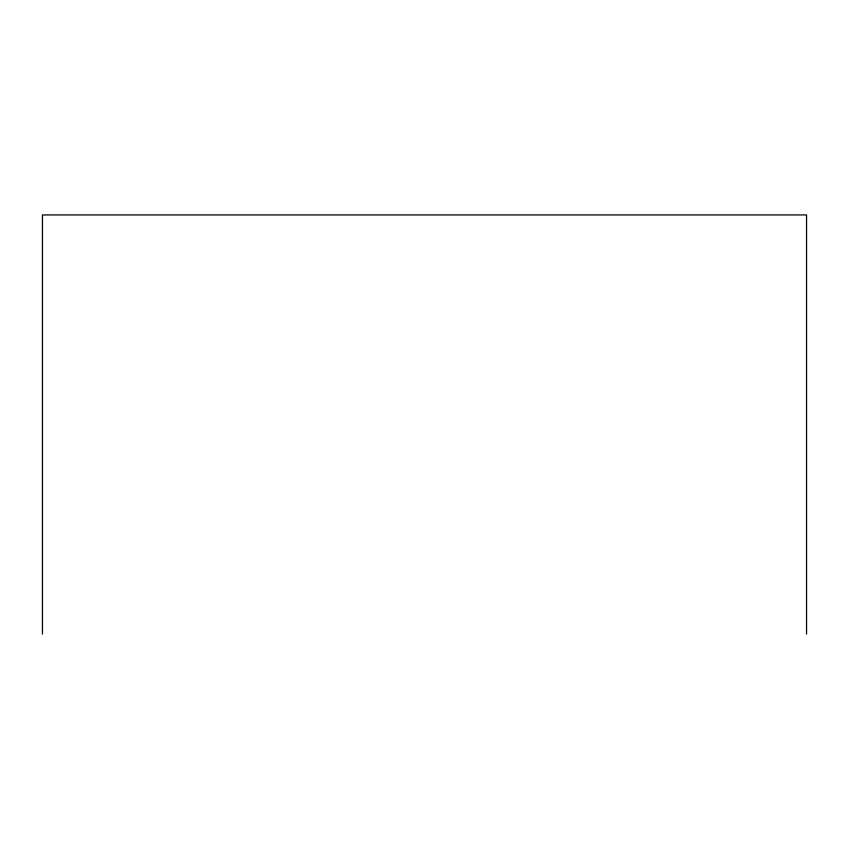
<?xml version="1.0" encoding="UTF-8"?>
<svg xmlns="http://www.w3.org/2000/svg" width="849" height="849" viewBox="0 0 849 849"><rect width="100%" height="100%" fill="white"/><g stroke="black" fill="none" stroke-linecap="round" stroke-linejoin="round"><path stroke-width="1.27" d="M806.55 634.065L806.55 214.935L42.45 214.935L42.45 634.065"/></g></svg>
